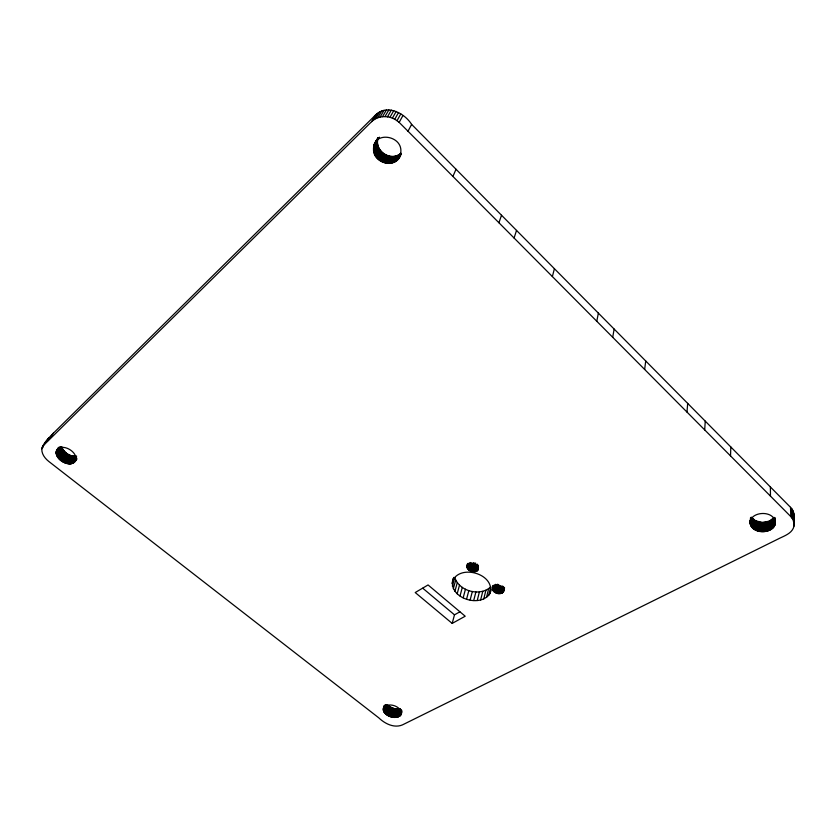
<?xml version="1.0" encoding="UTF-8"?>
<svg xmlns="http://www.w3.org/2000/svg" width="836" height="836" viewBox="0 0 836 836"><rect width="100%" height="100%" fill="white"/><g stroke="black" fill="none" stroke-linecap="round" stroke-linejoin="round"><path stroke-width="1.25" d="M761.847 531.612L761.857 522.406L755.41 520.703L751.324 517.15L751.219 526.314C756.904 536.137 779.779 531.769 774.23 518.926C768.597 508.967 745.482 513.429 751.219 526.314M762.62 531.633L762.631 522.437L761.857 522.406M56.158 452.715C58.415 441.701 75.971 449.695 75.982 458.577C73.558 469.424 56.294 461.493 56.158 452.715L60.161 447.103M760.321 531.456L760.342 522.26M761.084 531.55L761.094 522.354M758.085 530.975L758.127 521.779M758.816 531.163L758.858 521.977M759.558 531.33L759.59 522.134M756.674 530.494L756.726 521.309M757.374 530.745L757.416 521.559M373.525 148.965C373.305 130.918 401.98 135.139 400.862 151.546C400.81 169.332 372.668 165.12 373.525 148.965L377.433 142.078L377.987 138.139M754.709 529.533L754.783 520.358M755.336 529.888L755.41 520.703M755.995 530.202L756.058 521.016M752.985 528.3L753.069 519.135M753.529 528.739L753.612 519.574M754.103 529.157L754.177 519.982M751.585 526.826L751.679 517.662M752.003 527.338L752.097 518.174M752.473 527.829L752.557 518.665M750.122 523.597L750.049 520.201M750.237 524.151L750.279 520.723M750.414 524.705L750.498 517.839M750.634 525.248L750.623 517.474M750.895 525.781L750.989 517.766M383.254 709.576C385.563 701.164 401.008 705.49 401.479 713.296C398.103 722.325 378.802 715.146 384.351 705.626M41.842 448.786C41.455 453.938 44.987 458.441 48.812 461.472L378.771 717.831C384.779 723.642 394.08 728.438 402.44 724.896L777.835 539.157C783.729 536.033 792.382 533.65 794.012 526.074C793.886 519.867 795.6 512.144 790.532 507.327L411.636 124.397C404.499 113.027 386.922 103.915 375.625 114.929L53.41 433.173C49.052 437.782 43.597 442.516 41.842 448.786L43.2 446.926M730.528 455.902L730.821 446.967M704.706 429.913L705.239 421.125M686.993 412.075L687.683 403.38M793.751 516.815L793.834 513.565M644.64 369.439L645.737 360.995M467.031 565.878C469.383 560.214 481.055 564.31 477.858 570.183C473.73 574.52 463.98 569.515 467.69 563.433M452.485 580.989C460.364 563.568 495.518 574.144 490.115 593.309C480.261 608.859 447.03 597.688 453.164 578.543M612.715 337.305L614.136 329.05M492.54 587.865C494.933 582.399 506.501 586.339 503.262 592.118C499.092 596.298 489.53 591.491 493.135 585.399M596.789 321.264L598.367 313.113M503.262 592.118L504.118 588.398M503.711 591.46L504.557 587.739M500.942 593.445L502.666 586.015M501.882 593.121L503.314 586.914M502.217 592.954L503.648 586.757M502.614 592.703L503.753 587.739M498.841 593.644L500.576 586.214M499.918 593.623L501.642 586.182M496.678 593.246L498.716 584.583M497.754 593.518L499.5 586.088M495.643 592.839L497.692 584.176M493.25 590.979L494.724 584.792M494.045 591.804L495.706 584.291M494.693 592.296L496.448 584.876M492.414 588.628L493.01 586.151M492.488 589.411L493.376 585.702M492.77 590.195L493.951 585.252M488.642 595.514L490.742 586.862C480.125 596.883 459.277 591.324 454.742 577.561L452.37 586.109M490.115 593.309L491.014 589.599M486.51 597.427L488.621 588.784M483.751 598.963L485.883 590.32M480.627 599.987L482.769 591.355M477.241 600.499L479.404 591.878M473.709 600.53L475.903 591.909M476.499 571.207L478.087 565.073M476.823 571.04L478.098 566.129M477.22 570.779L478.495 565.867M470.125 600.07L472.34 591.47M477.858 570.183L478.495 567.728M474.534 571.74L476.457 564.373M475.559 571.552L477.471 564.195M552.377 276.559L554.414 268.69M472.371 571.646L474.618 563.067L475.705 563.182M473.469 571.772L475.381 564.404M466.582 599.161L468.829 590.561M471.285 571.375L473.542 562.795M469.268 570.413L471.222 563.067M470.24 570.967L472.183 563.61M463.175 597.792L465.443 589.213M460.009 595.995L462.298 587.415M467.303 568.271L468.609 563.37M467.805 569.065L469.435 562.942M468.609 569.912L470.459 562.471M466.916 566.651L467.575 564.206M467 567.456L467.993 563.788M452.182 623.405L465.203 616.216L428.063 584.949L415.22 592.536L452.182 623.405L454.481 614.836L459.873 611.827M457.177 593.779L459.486 585.21M454.92 591.313L457.25 582.755M453.311 588.732L455.672 580.184M452.098 583.497L453.791 577.394M398.636 716.692L400.737 709.482M399.065 716.504L400.81 710.485M399.451 716.285L401.196 710.266M399.807 716.055L401.552 710.036M400.13 715.804L401.531 710.987M400.423 715.532L401.813 710.715M400.674 715.25L401.719 711.635M401.081 714.644L401.782 712.23M396.264 717.288L398.72 708.876L400.193 708.594L397.737 717.006M396.766 717.215L399.221 708.803M397.257 717.121L399.712 708.709M398.197 716.86L400.298 709.649M393.578 717.278L396.055 708.876L398.72 708.876M394.132 717.33L396.598 708.918M394.676 717.351L397.142 708.938M395.209 717.351L397.675 708.938M395.741 717.33L398.208 708.918M391.906 717.006L394.393 708.604L396.055 708.876M392.46 717.121L394.947 708.719M393.024 717.204L395.501 708.803M389.701 716.337L392.209 707.935L387.925 705.281L385.396 713.672M390.245 716.536L392.742 708.134L392.209 707.935M390.799 716.713L393.286 708.311L392.742 708.134M391.352 716.87L393.84 708.468L394.393 708.604M387.632 715.334L390.14 706.942M388.134 715.616L390.642 707.225M388.646 715.877L391.154 707.486M389.168 716.118L391.676 707.716M385.793 714.028L388.322 705.647M386.222 714.383L388.74 705.992M386.671 714.717L389.189 706.326M387.141 715.031L389.66 706.65M383.912 711.812L386.096 704.623M384.142 712.188L386.326 705.009M384.403 712.565L386.587 705.375M384.706 712.941L386.88 705.751M385.03 713.307L387.57 704.926M383.296 708.865L384.361 705.459M383.337 710.307L384.79 705.521M383.431 710.684L385.25 704.696M383.557 711.06L385.375 705.072M383.724 711.436L385.542 705.448M514.088 238.02L516.533 230.402M498.925 222.752L501.527 215.249M452.903 176.427L456.028 169.259M397.225 160.23L400.893 153.239C392.418 161.202 377.297 153.239 377.433 142.078M397.811 159.634L400.946 153.646M398.344 159.018L400.956 154.023M398.835 158.359L401.019 154.252M399.263 157.68L400.831 154.691M395.24 161.714L398.929 154.723M395.93 161.275L399.608 154.273M396.588 160.773L400.266 153.782M393.035 162.748L396.734 155.747M393.798 162.456L397.487 155.454M394.529 162.111L398.218 155.109M391.467 163.187L395.177 156.175M392.262 162.989L395.971 155.987M389.848 163.417L393.578 156.416M390.663 163.323L394.383 156.322M794.2 524.454L793.04 519.595L790.772 516.554L408.01 131.231L411.636 124.397M388.197 163.448L391.938 156.457M389.022 163.459L392.763 156.457M387.361 163.396L391.112 156.395M385.699 163.135L389.461 156.144M386.535 163.292L390.287 156.301M384.048 162.686L387.831 155.695M384.873 162.936L388.646 155.945M383.243 162.393L387.026 155.402M381.655 161.651L385.459 154.67M382.439 162.038L386.242 155.057M380.882 161.202L384.696 154.232M379.398 160.178L383.233 153.207M380.129 160.711L383.954 153.74M378.698 159.592L382.533 152.633M408.01 131.231L399.169 122.39L402.9 115.619M377.37 158.286L381.226 151.337M378.008 158.955L381.864 152.006M399.169 122.39L397.027 120.687L400.789 113.936M376.775 157.596L380.641 150.647M375.74 156.133L379.617 149.205M376.231 156.875L380.098 149.937M374.894 154.608L378.781 147.679M42.605 446.309L371.633 121.648C377.663 115.65 387.549 115.253 394.759 119.276L398.542 112.546M375.291 155.381L379.168 148.453M374.256 153.03L378.144 146.112M374.549 153.824L378.436 146.906M392.387 118.169L396.191 111.439M373.807 151.41L377.715 144.503M374.005 152.225L377.903 145.307M373.567 149.78L377.475 142.883M373.661 150.595L377.569 143.698M373.859 145.778L378.144 138.254M389.942 117.343L393.777 110.624M373.702 146.561L377.611 139.685M373.587 147.355L377.506 140.469M378.311 139.131L379.429 137.177M373.535 148.16L377.444 141.274M374.653 143.52L377.82 137.898M374.34 144.252L377.13 139.351M374.068 145.004L378.123 137.877M387.465 116.831L391.321 110.112M384.978 116.601L388.855 109.903M382.512 116.685L386.41 109.986M380.098 117.071L384.017 110.362M377.778 117.761L381.718 111.052M375.573 118.754L379.534 112.045M371.633 121.648L375.625 114.929M373.514 120.05L377.485 113.33M48.781 437.792L42.113 447.5M71.447 463.698L76.64 456.184C70.36 456.989 63.609 452.757 61.707 446.706L56.378 454.178M71.948 463.593L76.4 457.146M72.429 463.447L76.139 458.076M72.899 463.28L76.609 457.898M73.338 463.071L76.306 458.765M73.756 462.83L76.713 458.525M74.498 462.256L76.828 459.037M75.104 461.566L76.588 459.413M68.677 463.781L73.892 456.268M69.252 463.834L74.467 456.31M69.827 463.844L75.031 456.331M70.381 463.834L75.574 456.31M70.914 463.781L76.118 456.257M66.89 463.468L72.115 455.965M67.486 463.604L72.711 456.09M68.082 463.708L73.307 456.195M65.062 462.893L70.297 455.38M65.678 463.113L70.903 455.61M66.284 463.311L71.509 455.798M63.254 462.047L68.5 454.544M63.849 462.35L69.095 454.857M64.456 462.632L69.701 455.129M61.488 460.95L66.755 453.446M62.073 461.336L67.329 453.844M62.658 461.702L67.915 454.209M59.868 459.622L65.156 452.14M60.38 460.082L65.657 452.589M60.923 460.521L66.201 453.028M58.133 457.7L63.431 450.217M58.52 458.191L63.818 450.708M58.938 458.682L64.226 451.189M59.387 459.163L64.675 451.67M57.172 456.195L62.491 448.713M57.465 456.696L62.773 449.225M57.778 457.198L63.087 449.716M56.263 453.676L60.934 447.145M56.524 454.68L61.843 447.208M56.702 455.181L62.021 447.709M56.921 455.683L62.24 448.211M56.743 450.081L58.75 447.281M56.388 450.897L58.551 447.678M56.273 451.325L58.938 447.594M56.2 451.774L58.865 448.044M56.158 452.234L60.161 446.633M56.19 453.196L60.861 446.654M47.976 440.603L53.41 433.173M762.631 522.437L769.35 521.121L773.728 517.839L773.812 527.056M393.286 708.311L393.84 708.468M394.759 119.276L397.027 120.687M422.776 588.23L454.481 614.836M793.782 517.975L794.012 526.074M793.448 511.945L793.719 521.194M792.779 510.347L793.04 519.595M791.807 508.8L792.058 518.038M790.532 507.327L790.772 516.554M775.327 518.184L775.348 523.346M775.265 518.226L775.275 523.9M774.993 518.257L775.139 524.454M774.909 519.24L774.972 524.998M774.679 518.613L774.753 525.53M774.397 517.986L774.481 526.053M774.073 517.348L774.178 526.565M773.321 518.32L773.415 527.537M772.882 518.79L772.966 528.007M772.401 519.229L772.485 528.446M771.868 519.658L771.952 528.875M771.304 520.065L771.377 529.282M770.688 520.441L770.761 529.658M770.395 486.97L770.458 496.103M770.04 520.797L770.092 530.014M769.35 521.121L769.402 530.337M768.65 521.413L768.692 530.62M767.929 521.664L767.97 530.87M767.197 521.873L767.229 531.09M766.455 522.061L766.476 531.268M765.692 522.207L765.713 531.414M764.93 522.312L764.95 531.518M764.167 522.385L764.177 531.591M763.393 522.427L763.404 531.633"/></g></svg>
